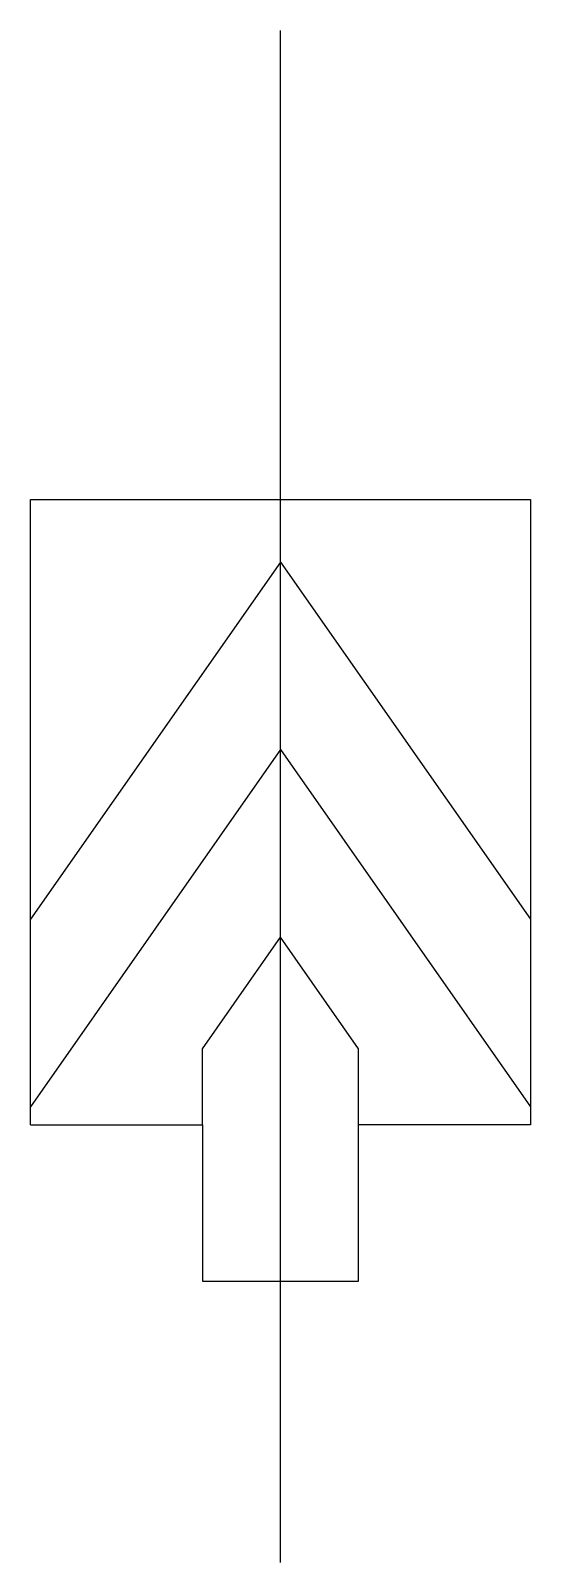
# Model space of a CAD drawing. Header units: millimetres. Extents: x -4 to 4, y -4.5 to 20.
import ezdxf

# ---------------------------------------------------------------- set-up
doc = ezdxf.new("R2010")
doc.units = ezdxf.units.MM
doc.layers.get('0').update_dxf_attribs({"linetype": 'CONTINUOUS'})

msp = doc.modelspace()

# ---------------------------------------------------------------- linework, layer by layer
for p, q in [((0, -4.5), (0, 20)), ((-4, 12.5), (4, 12.5)), ((-4, 5.787), (-4, 12.5)), ((4, 12.5), (4, 5.787)), ((0, 11.5), (-4, 5.787)), ((0, 11.5), (4, 5.787)), ((0, 8.5), (-4, 2.787)), ((0, 8.5), (4, 2.787)), ((-4, 2.787), (-4, 5.787)), ((4, 5.787), (4, 2.787)), ((-1.25, 3.715), (0, 5.5)), ((1.25, 3.715), (0, 5.5)), ((-1.25, 2.5), (-1.25, 3.715)), ((1.25, 2.5), (1.25, 3.715)), ((-4, 2.5), (-4, 2.787)), ((4, 2.787), (4, 2.5)), ((-4, 2.5), (-1.25, 2.5)), ((-1.25, 2.5), (-1.25, 0)), ((4, 2.5), (1.25, 2.5)), ((1.25, 0), (1.25, 2.5)), ((-1.25, 0), (1.25, 0))]:
    msp.add_line(p, q)

doc.saveas('drawing.dxf')
